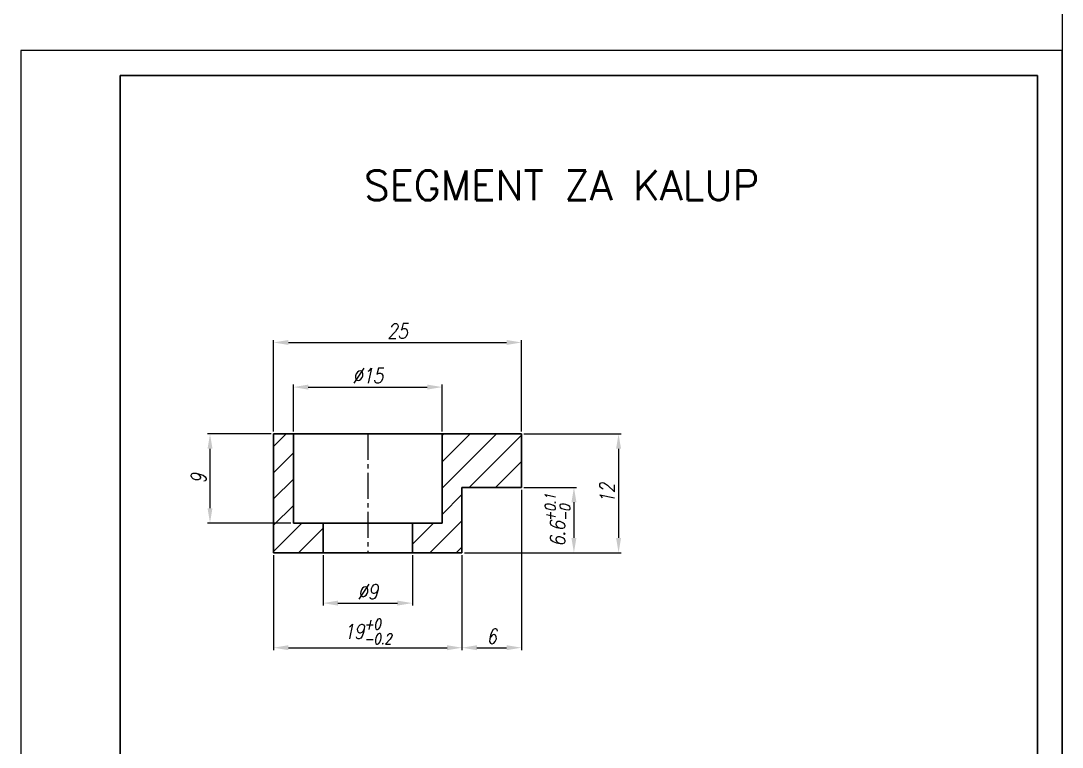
# Model space of a CAD drawing. Extents: x -199 to 935, y -94 to 506.
# Drawn here: x -198.5 to 11.5, y 62.3 to 208.9 of the extents above; entities that cross this region are included whole.
import ezdxf

# ---------------------------------------------------------------- set-up
doc = ezdxf.new("R2010")
doc.units = 0
doc.header["$LTSCALE"] = 7
doc.header["$MEASUREMENT"] = 0
doc.linetypes.add('CENTER2', pattern=[1.125, 0.75, -0.125, 0.125, -0.125])
doc.layers.get('0').update_dxf_attribs({"linetype": 'CONTINUOUS', "lineweight": 15})
for name, color, linetype, lineweight in [('1', 1, 'CENTER2', 15), ('3', 3, 'CONTINUOUS', 30), ('8', 252, 'CONTINUOUS', 15)]:
    doc.layers.add(name, color=color, linetype=linetype, lineweight=lineweight)
doc.styles.add('ITALICT', font='ITALICT.shx', dxfattribs={"width": 0.8, "height": 3})
doc.styles.add('ROMANS', font='romans.shx')
doc.dimstyles.new('2', dxfattribs={"dimtxt": 3, "dimasz": 3, "dimexe": 0.5, "dimexo": 0.5, "dimgap": 0.8, "dimtad": 1, "dimlfac": 0.5, "dimdsep": 46, "dimtxsty": 'ITALICT', "dimcen": 0, "dimazin": 2, "dimtfac": 1, "dimtmove": 0, "dimatfit": 3, "dimfxl": 1, "dimtvp": 13.888889, "dimtolj": 1, "dimarcsym": 0})

# ---------------------------------------------------------------- blocks, each defined once
blk = doc.blocks.new('*D118')
at = {"color": 0, "lineweight": -2, "transparency": 16777216}
for p, q in [((-97.04, 125.52), (-77.46, 125.52)), ((-77.96, 122.52), (-77.96, 104.52)), ((-109.04, 101.52), (-77.46, 101.52))]:
    blk.add_line(p, q, dxfattribs=at)
at = {"color": 0, "transparency": 16777216}
for points in [[(-78.46, 122.52), (-77.46, 122.52), (-77.96, 125.52)], [(-78.46, 104.52), (-77.46, 104.52), (-77.96, 101.52)]]:
    blk.add_solid(points, dxfattribs=at)
at = {"color": 0, "transparency": 16777216, "insert": (-80.26, 113.52), "char_height": 3, "attachment_point": 5, "rotation": 90, "style": 'ITALICT'}
blk.add_mtext('\\A1;12', dxfattribs=at)
blk = doc.blocks.new('*D119')
at = {"color": 0, "lineweight": -2, "transparency": 16777216}
for p, q in [((-97.04, 114.72), (-86.46, 114.72)), ((-86.96, 111.72), (-86.96, 104.52)), ((-109.04, 101.52), (-86.46, 101.52))]:
    blk.add_line(p, q, dxfattribs=at)
at = {"color": 0, "transparency": 16777216}
for points in [[(-87.46, 111.72), (-86.46, 111.72), (-86.96, 114.72)], [(-87.46, 104.52), (-86.46, 104.52), (-86.96, 101.52)]]:
    blk.add_solid(points, dxfattribs=at)
at = {"color": 0, "transparency": 16777216, "insert": (-90.25, 108.12), "char_height": 3, "attachment_point": 5, "rotation": 90, "style": 'ITALICT'}
blk.add_mtext('\\A1;6.6{}{\\H0.71x;\\C3;\\S+0.1^ -0;}', dxfattribs=at)
blk = doc.blocks.new('*D120')
at = {"color": 0, "lineweight": -2, "transparency": 16777216}
for p, q in [((-97.54, 114.22), (-97.54, 81.87)), ((-109.54, 101.02), (-109.54, 81.87)), ((-106.54, 82.37), (-100.54, 82.37))]:
    blk.add_line(p, q, dxfattribs=at)
at = {"color": 0, "transparency": 16777216}
for points in [[(-106.54, 82.87), (-106.54, 81.87), (-109.54, 82.37)], [(-100.54, 82.87), (-100.54, 81.87), (-97.54, 82.37)]]:
    blk.add_solid(points, dxfattribs=at)
at = {"color": 0, "transparency": 16777216, "insert": (-103.54, 84.67), "char_height": 3, "attachment_point": 5, "style": 'ITALICT'}
blk.add_mtext('\\A1;6', dxfattribs=at)
blk = doc.blocks.new('*D121')
at = {"color": 0, "lineweight": -2, "transparency": 16777216}
for p, q in [((-147.54, 101.02), (-147.54, 81.87)), ((-109.54, 101.02), (-109.54, 81.87)), ((-144.54, 82.37), (-112.54, 82.37))]:
    blk.add_line(p, q, dxfattribs=at)
at = {"color": 0, "transparency": 16777216}
for points in [[(-144.54, 82.87), (-144.54, 81.87), (-147.54, 82.37)], [(-112.54, 82.87), (-112.54, 81.87), (-109.54, 82.37)]]:
    blk.add_solid(points, dxfattribs=at)
at = {"color": 0, "transparency": 16777216, "insert": (-128.54, 85.65), "char_height": 3, "attachment_point": 5, "style": 'ITALICT'}
blk.add_mtext('\\A1;19{}{\\H0.71x;\\C3;\\S+0^ -0.2;}', dxfattribs=at)
blk = doc.blocks.new('*D122')
at = {"color": 0, "lineweight": -2, "transparency": 16777216}
for p, q in [((-137.54, 101.02), (-137.54, 90.87)), ((-119.54, 101.02), (-119.54, 90.87)), ((-134.54, 91.37), (-122.54, 91.37))]:
    blk.add_line(p, q, dxfattribs=at)
at = {"color": 0, "transparency": 16777216}
for points in [[(-134.54, 91.87), (-134.54, 90.87), (-137.54, 91.37)], [(-122.54, 91.87), (-122.54, 90.87), (-119.54, 91.37)]]:
    blk.add_solid(points, dxfattribs=at)
at = {"color": 0, "transparency": 16777216, "insert": (-128.54, 96.17), "char_height": 3, "attachment_point": 5, "style": 'ITALICT'}
blk.add_mtext('\\A1;\\P%%c9', dxfattribs=at)
blk = doc.blocks.new('*D123')
at = {"color": 0, "lineweight": -2, "transparency": 16777216}
for p, q in [((-148.04, 125.52), (-160.85, 125.52)), ((-160.35, 110.52), (-160.35, 122.52)), ((-144.04, 107.52), (-160.85, 107.52))]:
    blk.add_line(p, q, dxfattribs=at)
at = {"color": 0, "transparency": 16777216}
for points in [[(-160.85, 122.52), (-159.85, 122.52), (-160.35, 125.52)], [(-160.85, 110.52), (-159.85, 110.52), (-160.35, 107.52)]]:
    blk.add_solid(points, dxfattribs=at)
at = {"color": 0, "transparency": 16777216, "insert": (-162.65, 116.52), "char_height": 3, "attachment_point": 5, "rotation": 90, "style": 'ITALICT'}
blk.add_mtext('\\A1;9', dxfattribs=at)
blk = doc.blocks.new('*D124')
at = {"color": 0, "lineweight": -2, "transparency": 16777216}
for p, q in [((-143.54, 126.02), (-143.54, 135.46)), ((-140.54, 134.96), (-116.54, 134.96)), ((-113.54, 126.02), (-113.54, 135.46))]:
    blk.add_line(p, q, dxfattribs=at)
at = {"color": 0, "transparency": 16777216}
for points in [[(-140.54, 135.46), (-140.54, 134.46), (-143.54, 134.96)], [(-116.54, 135.46), (-116.54, 134.46), (-113.54, 134.96)]]:
    blk.add_solid(points, dxfattribs=at)
at = {"color": 0, "transparency": 16777216, "insert": (-128.54, 137.26), "char_height": 3, "attachment_point": 5, "style": 'ITALICT'}
blk.add_mtext('\\A1;%%c15', dxfattribs=at)
blk = doc.blocks.new('*D125')
at = {"color": 0, "lineweight": -2, "transparency": 16777216}
for p, q in [((-147.54, 126.02), (-147.54, 144.46)), ((-144.54, 143.96), (-100.54, 143.96)), ((-97.54, 126.02), (-97.54, 144.46))]:
    blk.add_line(p, q, dxfattribs=at)
at = {"color": 0, "transparency": 16777216}
for points in [[(-144.54, 144.46), (-144.54, 143.46), (-147.54, 143.96)], [(-100.54, 144.46), (-100.54, 143.46), (-97.54, 143.96)]]:
    blk.add_solid(points, dxfattribs=at)
at = {"color": 0, "transparency": 16777216, "insert": (-122.54, 146.26), "char_height": 3, "attachment_point": 5, "style": 'ITALICT'}
blk.add_mtext('\\A1;25', dxfattribs=at)

msp = doc.modelspace()

# ---------------------------------------------------------------- hatches: boundary and pattern name
at = {"layer": '8'}
h = msp.add_hatch(dxfattribs=at)
h.set_pattern_fill('ANSI31', color=256, scale=30, angle=180)
h.set_pattern_definition([(225, (-222.026, -137.105), (2.65165, -2.65165), [])])
h.paths.add_polyline_path([(-137.5432, 101.5171), (-137.5432, 107.5171), (-143.5432, 107.5171), (-143.5432, 125.5171), (-147.5432, 125.5171), (-147.5432, 101.5171)])
h.paths.add_polyline_path([(-97.5432, 114.7171), (-97.5432, 125.5171), (-113.5432, 125.5171), (-113.5432, 107.5171), (-119.5432, 107.5171), (-119.5432, 101.5171), (-109.5432, 101.5171), (-109.5432, 114.7171)])

# ---------------------------------------------------------------- linework, layer by layer
for p, q in [((11.4997, 506.465), (11.4997, -94.1371)), ((11.4997, 202.8629), (-198.5003, 202.8629)), ((-198.5003, 202.8629), (-198.5003, -94.1371)), ((11.4997, -94.1371), (11.4997, 202.8629))]:
    msp.add_line(p, q)
at = {"layer": '1'}
msp.add_line((-128.5432, 125.5171), (-128.5432, 101.5171), dxfattribs=at)
at = {"layer": '3'}
for p, q in [((6.4997, 197.8629), (-178.5003, 197.8629)), ((-178.5003, 197.8629), (-178.5003, -89.1371)), ((6.4997, -89.1371), (6.4997, 197.8629)), ((-147.5432, 125.5171), (-97.5432, 125.5171)), ((-147.5432, 101.5171), (-147.5432, 125.5171)), ((-143.5432, 125.5171), (-143.5432, 107.5171)), ((-113.5432, 107.5171), (-113.5432, 125.5171)), ((-97.5432, 125.5171), (-97.5432, 114.7171)), ((-97.5432, 114.7171), (-109.5432, 114.7171)), ((-109.5432, 114.7171), (-109.5432, 101.5171)), ((-143.5432, 107.5171), (-113.5432, 107.5171)), ((-137.5432, 101.5171), (-137.5432, 107.5171)), ((-119.5432, 107.5171), (-119.5432, 101.5171)), ((-109.5432, 101.5171), (-147.5432, 101.5171))]:
    msp.add_line(p, q, dxfattribs=at)

# ---------------------------------------------------------------- texts
at = {"style": 'ROMANS'}
msp.add_text('SEGMENT ZA KALUP', height=6, dxfattribs=at).set_placement((-129.2746, 172.6625))

# ---------------------------------------------------------------- dimensions: what is measured, and where the dimension line sits
dim = msp.add_linear_dim(base=(-97.5432, 143.964), p1=(-147.5432, 125.5171), p2=(-97.5432, 125.5171), dimstyle='2', override={"dimtmove": 0})
dim.commit()
dim.dimension.update_dxf_attribs({"geometry": '*D125', "text_midpoint": (-122.5432, 143.964), "dimtype": 160})
for base, p1, p2, text, picture, middle in [((-113.5432, 134.964), (-143.5432, 125.5171), (-113.5432, 125.5171), '%%c<>', '*D124', (-128.5432, 137.264)), ((-119.5432, 91.3697), (-137.5432, 101.5171), (-119.5432, 101.5171), '\\P%%c<>', '*D122', (-128.5432, 96.1697))]:
    dim = msp.add_linear_dim(base=base, p1=p1, p2=p2, text=text, dimstyle='2', override={"dimtmove": 0})
    dim.commit()
    dim.dimension.update_dxf_attribs({"geometry": picture, "text_midpoint": middle})
dim = msp.add_linear_dim(base=(-160.3516, 125.5171), p1=(-143.5432, 107.5171), p2=(-147.5432, 125.5171), angle=90, dimstyle='2')
dim.commit()
dim.dimension.update_dxf_attribs({"geometry": '*D123', "text_midpoint": (-162.6516, 116.5171)})
dim = msp.add_linear_dim(base=(-77.9603, 101.5171), p1=(-97.5432, 125.5171), p2=(-109.5432, 101.5171), angle=90, dimstyle='2', override={"dimtmove": 0})
dim.commit()
dim.dimension.update_dxf_attribs({"geometry": '*D118', "text_midpoint": (-77.9603, 113.5171), "dimtype": 160})
dim = msp.add_linear_dim(base=(-86.9603, 101.5171), p1=(-97.5432, 114.7171), p2=(-109.5432, 101.5171), angle=90, text='<>{}{\\H0.71x;\\C3;\\S+0.1^ -0;}', dimstyle='2', override={"dimtp": 0.1, "dimtm": 0, "dimtdec": 2, "dimtmove": 0, "dimtzin": 8})
dim.commit()
dim.dimension.update_dxf_attribs({"geometry": '*D119', "text_midpoint": (-86.9603, 108.1171), "dimtype": 160})
dim = msp.add_linear_dim(base=(-97.5432, 82.3697), p1=(-109.5432, 101.5171), p2=(-97.5432, 114.7171), dimstyle='2')
dim.commit()
dim.dimension.update_dxf_attribs({"geometry": '*D120', "text_midpoint": (-103.5432, 84.6697)})
dim = msp.add_linear_dim(base=(-109.5432, 82.3697), p1=(-147.5432, 101.5171), p2=(-109.5432, 101.5171), text='<>{}{\\H0.71x;\\C3;\\S+0^ -0.2;}', dimstyle='2', override={"dimtp": 0, "dimtm": 0.2, "dimtdec": 2, "dimtmove": 0, "dimtzin": 8})
dim.commit()
dim.dimension.update_dxf_attribs({"geometry": '*D121', "text_midpoint": (-128.5432, 82.3697), "dimtype": 160})

doc.saveas('drawing.dxf')
